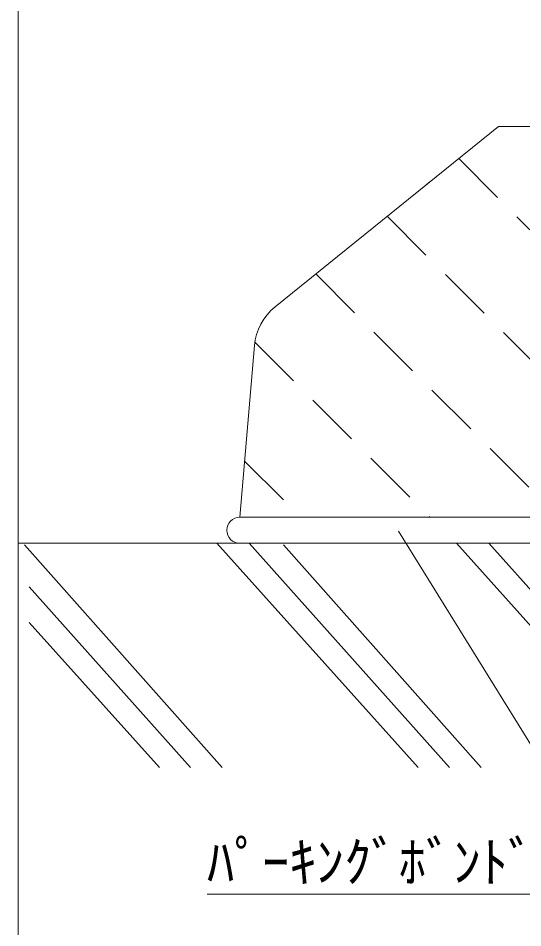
# Model space of a CAD drawing. Units: millimetres, scale not verified. Extents: x -1191 to 1113, y -825 to 791.
# Drawn here: x 480.6 to 628, y -558.7 to -293.2 of the extents above; entities that cross this region are included whole.
import ezdxf
from ezdxf.enums import TextEntityAlignment as Align

# ---------------------------------------------------------------- set-up
doc = ezdxf.new("R2010")
doc.units = ezdxf.units.MM
doc.header["$LTSCALE"] = 8
doc.linetypes.add('DASHED2', pattern=[3, 2, -1])
doc.layers.add('0-0', color=7, linetype='Continuous', lineweight=18)
doc.styles.add('ＭＳ ゴシック', font='')
doc.styles.get('ＭＳ ゴシック').set_extended_font_data('MS Gothic')

msp = doc.modelspace()

# ---------------------------------------------------------------- linework, layer by layer
at = {"layer": '0-0'}
for p, q in [((555.649, -377.432), (620.974, -324.75)), ((663.554, -324.75), (620.974, -324.75)), ((598.584, -342.807), (600.995, -340.863)), ((545.345, -438.848), (549.641, -388.728)), ((545.345, -438.848), (685.142, -438.848)), ((541.545, -442.652), (541.545, -442.648)), ((680.906, -446.452), (480.574, -446.452)), ((482.466, -446.901), (540.221, -511.943)), ((538.624, -446.452), (597.496, -511.943)), ((545.345, -446.452), (680.906, -446.452)), ((548.123, -446.452), (606.589, -511.943)), ((558.096, -446.901), (615.851, -511.943)), ((608.644, -446.452), (667.519, -511.943)), ((618.15, -446.452), (836.058, -690.544)), ((483.808, -459.127), (530.959, -511.943)), ((483.808, -469.609), (521.865, -511.943))]:
    msp.add_line(p, q, dxfattribs=at)
at = {"layer": '0-0', "linetype": 'DASHED2'}
for p, q in [((609.311, -334.156), (679.736, -404.581)), ((588.435, -350.992), (669.457, -432.014)), ((567.558, -367.828), (638.609, -438.879)), ((549.728, -387.71), (600.885, -438.866)), ((546.751, -422.445), (563.16, -438.854))]:
    msp.add_line(p, q, dxfattribs=at)
at = {"layer": '0-0'}
for points in [[(480.574, -690.544), (928.653, -690.544), (928.653, -135.86), (480.574, -135.86)], [(480.574, -135.86), (480.574, -690.544), (928.653, -690.544), (928.653, -135.86)], [(928.653, -690.544), (928.653, -135.86), (480.574, -135.86), (480.574, -690.544)]]:
    msp.add_lwpolyline(points, close=True, dxfattribs=at)
msp.add_lwpolyline([(535.763, -548.853), (657.466, -548.853), (591.718, -442.957)], dxfattribs=at)
for centre, radius, start, end in [((565.881, -390.12), 16.3, 128.8845, 175.10091), ((545.345, -442.648), 3.8, 90, 180), ((545.345, -442.652), 3.8, 180, 270)]:
    msp.add_arc(centre, radius, start, end, dxfattribs=at)

# ---------------------------------------------------------------- texts
at = {"layer": '0-0', "color": 4, "style": 'ＭＳ ゴシック'}
msp.add_text('ﾊﾟｰｷﾝｸﾞﾎﾞﾝﾄﾞ', height=11.73, dxfattribs=at).set_placement((535.763, -548.853), align=Align.BOTTOM_LEFT)

doc.saveas('drawing.dxf')
